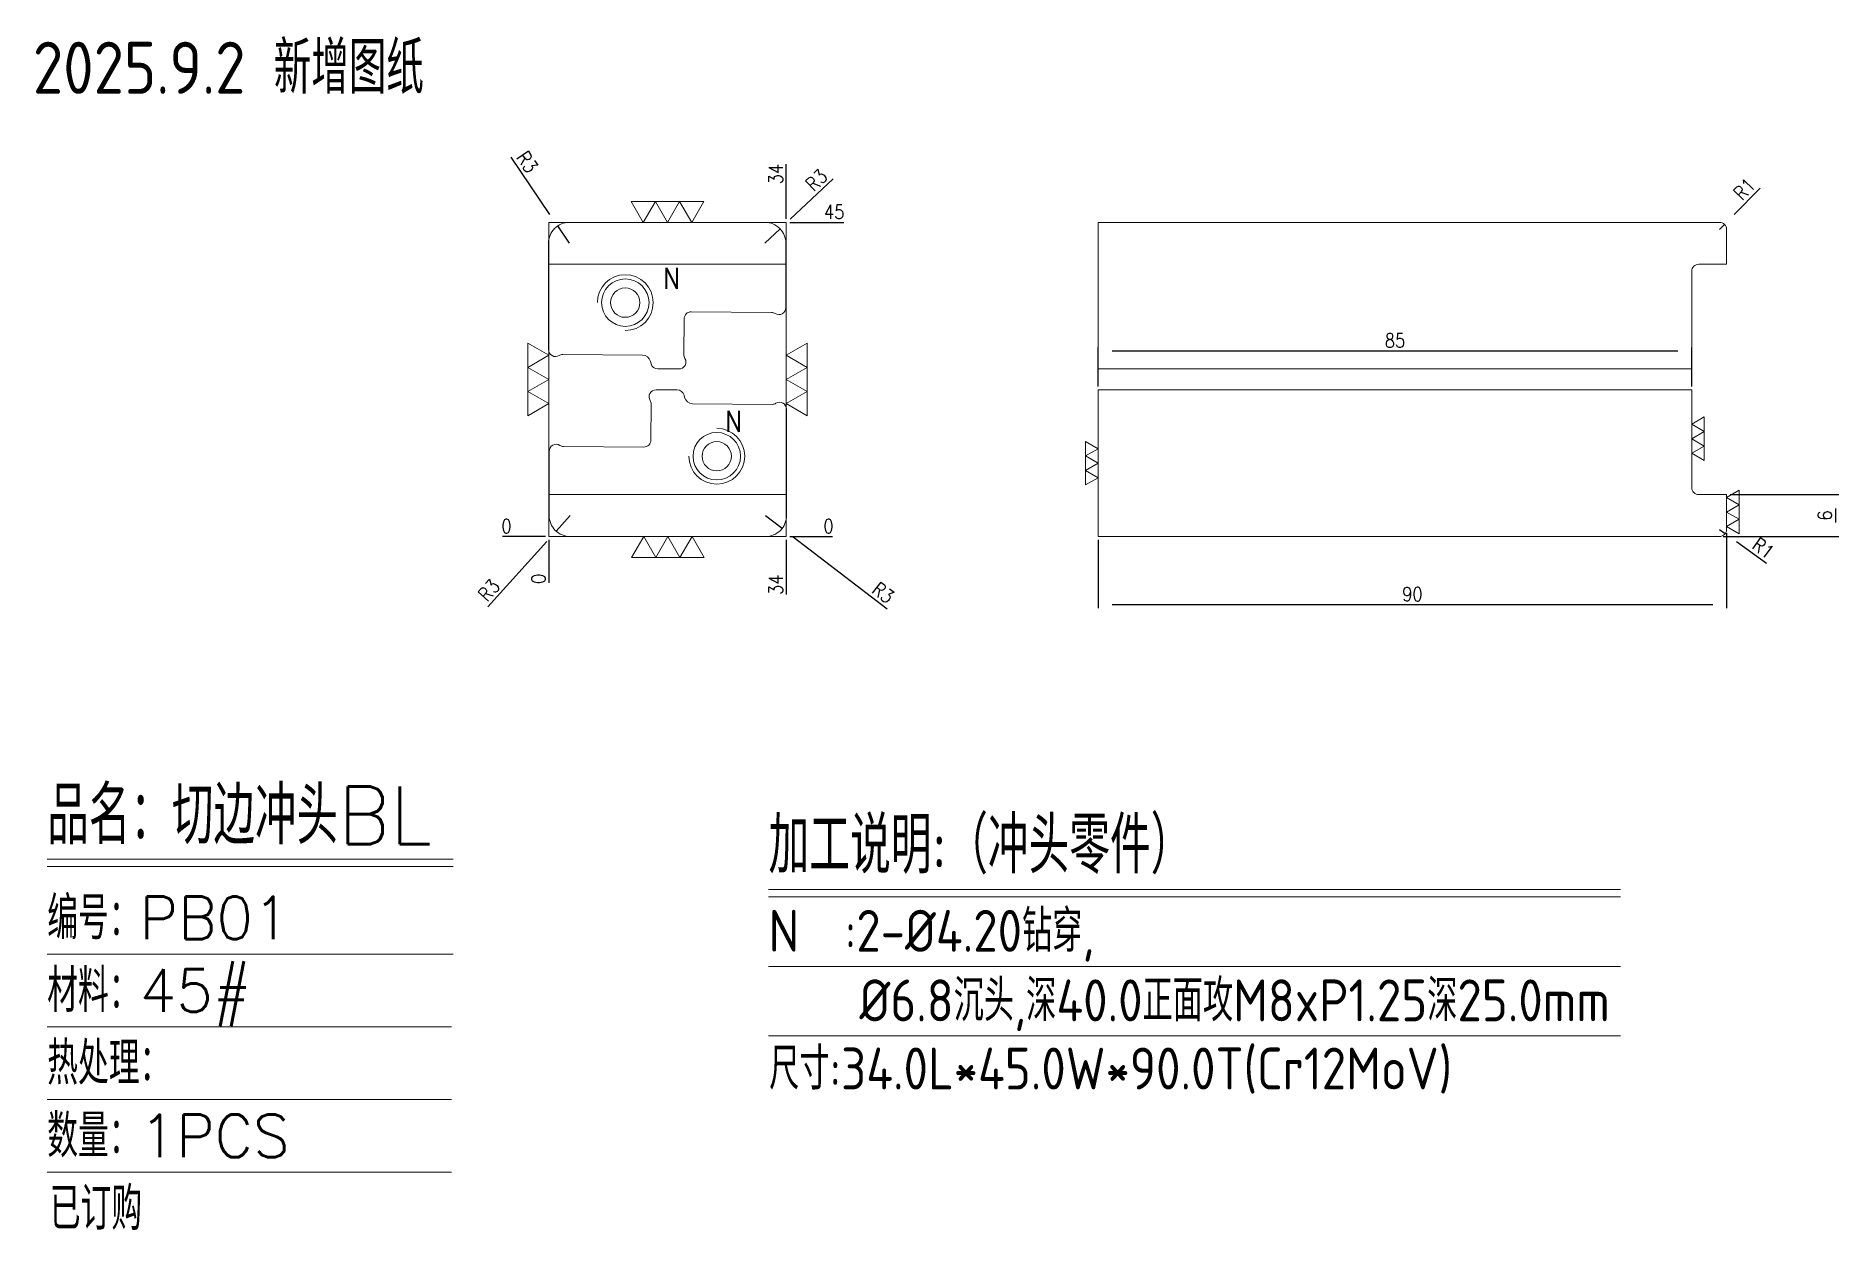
# Model space of a CAD drawing. Header units: millimetres. Extents: x 103860 to 104118, y 12038 to 12209.
import ezdxf
from ezdxf.enums import TextEntityAlignment as Align

# ---------------------------------------------------------------- set-up
doc = ezdxf.new("R2010")
doc.units = ezdxf.units.MM
doc.linetypes.add('HIDDEN', pattern=[0])
for name, color, linetype in [('DIM', 4, 'Continuous'), ('PH', 255, 'Continuous'), ('PRESS', 3, 'Continuous'), ('PUNCH', 2, 'Continuous'), ('TEXT', 4, 'Continuous')]:
    doc.layers.add(name, color=color, linetype=linetype)
doc.styles.add('chinesef_fs', font='simplex.shx', dxfattribs={"bigfont": 'gbcbig.shx'})
doc.styles.add('gbenor', font='gbenor.shx', dxfattribs={"bigfont": 'gbcbig.shx'})
doc.styles.get("Standard").update_dxf_attribs({"font": 'txt.shx', "width": 0.85, "bigfont": 'ctxt.shx'})
doc.dimstyles.new('T-2-WX', dxfattribs={"dimtxt": 2, "dimasz": 2, "dimexe": 0.5, "dimexo": 0.5, "dimgap": 0.5, "dimtad": 1, "dimtxsty": 'Standard', "dimblk": 'OPEN30', "dimcen": 0, "dimazin": 3, "dimtfac": 1, "dimtmove": 0, "dimatfit": 3, "dimldrblk": 'OPEN30', "dimlwd": -1, "dimlwe": -1})

# ---------------------------------------------------------------- blocks, each defined once
blk = doc.blocks.new('*D7579')
at = {"layer": 'Defpoints', "color": 0}
for p in [(103933.19, 12137.52), (103967.19, 12137.52), (103972.19, 12137.52)]:
    blk.add_point(p, dxfattribs=at)
at = {"layer": 'DIM', "color": 0}
blk.add_line((103967.69, 12137.52), (103973.82, 12137.52), dxfattribs=at)
at = {"layer": 'DIM', "color": 0, "lineweight": 5, "insert": (103973.25, 12139.02), "char_height": 2, "attachment_point": 5}
blk.add_mtext('0', dxfattribs=at)
blk = doc.blocks.new('_Open30')
blk = doc.blocks.new('*D7580')
at = {"layer": 'Defpoints', "color": 0}
for p in [(103967.19, 12182.52), (103972.19, 12182.52), (103933.19, 12137.52)]:
    blk.add_point(p, dxfattribs=at)
at = {"layer": 'DIM', "color": 0}
blk.add_line((103967.69, 12182.52), (103975.44, 12182.52), dxfattribs=at)
at = {"layer": 'DIM', "color": 0, "lineweight": 5, "insert": (103974.06, 12184.02), "char_height": 2, "attachment_point": 5}
blk.add_mtext('45', dxfattribs=at)
blk = doc.blocks.new('*D7581')
at = {"layer": 'Defpoints', "color": 0}
for p in [(103928.19, 12137.52), (103933.19, 12137.52), (103933.19, 12137.52)]:
    blk.add_point(p, dxfattribs=at)
at = {"layer": 'DIM', "color": 0}
blk.add_line((103932.69, 12137.52), (103926.55, 12137.52), dxfattribs=at)
at = {"layer": 'DIM', "color": 0, "lineweight": 5, "insert": (103927.12, 12139.02), "char_height": 2, "attachment_point": 5}
blk.add_mtext('0', dxfattribs=at)
blk = doc.blocks.new('*D7582')
at = {"layer": 'Defpoints', "color": 0}
for p in [(103933.19, 12137.52), (103967.19, 12137.52), (103967.19, 12132.52)]:
    blk.add_point(p, dxfattribs=at)
at = {"layer": 'DIM', "color": 0}
blk.add_line((103967.19, 12137.02), (103967.19, 12129.19), dxfattribs=at)
at = {"layer": 'DIM', "color": 0, "lineweight": 5, "insert": (103965.69, 12130.6), "char_height": 2, "attachment_point": 5, "rotation": 90}
blk.add_mtext('34', dxfattribs=at)
blk = doc.blocks.new('*D7583')
at = {"layer": 'Defpoints', "color": 0}
for p in [(103933.19, 12137.52), (103933.19, 12137.52), (103933.19, 12132.52)]:
    blk.add_point(p, dxfattribs=at)
at = {"layer": 'DIM', "color": 0}
blk.add_line((103933.19, 12137.02), (103933.19, 12130.89), dxfattribs=at)
at = {"layer": 'DIM', "color": 0, "lineweight": 5, "insert": (103931.69, 12131.45), "char_height": 2, "attachment_point": 5, "rotation": 90}
blk.add_mtext('0', dxfattribs=at)
blk = doc.blocks.new('*D7584')
at = {"layer": 'Defpoints', "color": 0}
for p in [(103967.19, 12187.52), (103967.19, 12182.52), (103933.19, 12137.52)]:
    blk.add_point(p, dxfattribs=at)
at = {"layer": 'DIM', "color": 0}
blk.add_line((103967.19, 12183.02), (103967.19, 12190.85), dxfattribs=at)
at = {"layer": 'DIM', "color": 0, "lineweight": 5, "insert": (103965.69, 12189.44), "char_height": 2, "attachment_point": 5, "rotation": 90}
blk.add_mtext('34', dxfattribs=at)
blk = doc.blocks.new('*D7585')
at = {"layer": 'Defpoints', "color": 0}
for p in [(104100.88, 12138.52), (104101.68, 12137.93)]:
    blk.add_point(p, dxfattribs=at)
at = {"layer": 'DIM', "color": 0}
for p, q in [((104100.88, 12138.52), (104101.68, 12137.93)), ((104107.57, 12133.66), (104103.3, 12136.76))]:
    blk.add_line(p, q, dxfattribs=at)
at = {"layer": 'DIM', "color": 0, "lineweight": 5, "insert": (104107.12, 12135.84), "char_height": 2, "attachment_point": 5, "rotation": 324.0275}
blk.add_mtext('R1', dxfattribs=at)
blk = doc.blocks.new('*D7586')
at = {"layer": 'Defpoints', "color": 0}
for p in [(104101.88, 12143.52), (104100.88, 12137.52), (104117.46, 12137.52)]:
    blk.add_point(p, dxfattribs=at)
at = {"layer": 'DIM', "color": 0}
for p, q in [((104102.38, 12143.52), (104117.96, 12143.52)), ((104117.46, 12141.52), (104117.46, 12139.52)), ((104101.38, 12137.52), (104117.96, 12137.52))]:
    blk.add_line(p, q, dxfattribs=at)
at = {"layer": 'DIM', "color": 0, "lineweight": 5, "insert": (104115.96, 12140.52), "char_height": 2, "attachment_point": 5, "rotation": 90}
blk.add_mtext('6', dxfattribs=at)
blk = doc.blocks.new('*D7587')
at = {"layer": 'Defpoints', "color": 0}
for p in [(104011.88, 12137.52), (104101.88, 12138.52), (104101.88, 12127.76)]:
    blk.add_point(p, dxfattribs=at)
at = {"layer": 'DIM', "color": 0}
for p, q in [((104011.88, 12137.02), (104011.88, 12127.26)), ((104101.88, 12138.02), (104101.88, 12127.26)), ((104013.88, 12127.76), (104099.88, 12127.76))]:
    blk.add_line(p, q, dxfattribs=at)
at = {"layer": 'DIM', "color": 0, "lineweight": 5, "insert": (104056.88, 12129.26), "char_height": 2, "attachment_point": 5}
blk.add_mtext('90', dxfattribs=at)
blk = doc.blocks.new('*D7588')
at = {"layer": 'Defpoints', "color": 0}
for p in [(104096.88, 12164.11), (104011.88, 12158.52), (104096.88, 12158.52)]:
    blk.add_point(p, dxfattribs=at)
at = {"layer": 'DIM', "color": 0}
for p, q in [((104011.88, 12159.02), (104011.88, 12164.61)), ((104096.88, 12159.02), (104096.88, 12164.61)), ((104013.88, 12164.11), (104094.88, 12164.11))]:
    blk.add_line(p, q, dxfattribs=at)
at = {"layer": 'DIM', "color": 0, "lineweight": 5, "insert": (104054.38, 12165.61), "char_height": 2, "attachment_point": 5}
blk.add_mtext('85', dxfattribs=at)
blk = doc.blocks.new('*D7589')
at = {"layer": 'Defpoints', "color": 0}
for p in [(104100.88, 12181.52), (104101.58, 12182.23)]:
    blk.add_point(p, dxfattribs=at)
at = {"layer": 'DIM', "color": 0}
for p, q in [((104106.66, 12187.43), (104102.97, 12183.66)), ((104100.88, 12181.52), (104101.58, 12182.23))]:
    blk.add_line(p, q, dxfattribs=at)
at = {"layer": 'DIM', "color": 0, "lineweight": 5, "insert": (104104.44, 12187.31), "char_height": 2, "attachment_point": 5, "rotation": 45.6043}
blk.add_mtext('R1', dxfattribs=at)
blk = doc.blocks.new('*D7590')
at = {"layer": 'Defpoints', "color": 0}
for p in [(103964.24, 12140.52), (103966.62, 12138.69)]:
    blk.add_point(p, dxfattribs=at)
at = {"layer": 'DIM', "color": 0}
for p, q in [((103964.24, 12140.52), (103966.62, 12138.69)), ((103968.2, 12137.47), (103981.65, 12127.14))]:
    blk.add_line(p, q, dxfattribs=at)
at = {"layer": 'DIM', "color": 0, "lineweight": 5, "insert": (103981.07, 12129.47), "char_height": 2, "attachment_point": 5, "rotation": 322.459}
blk.add_mtext('R3', dxfattribs=at)
blk = doc.blocks.new('*D7591')
at = {"layer": 'Defpoints', "color": 0}
for p in [(103934.46, 12182.01), (103936.14, 12179.52)]:
    blk.add_point(p, dxfattribs=at)
at = {"layer": 'DIM', "color": 0}
for p, q in [((103933.34, 12183.66), (103927.81, 12191.86)), ((103936.14, 12179.52), (103934.46, 12182.01))]:
    blk.add_line(p, q, dxfattribs=at)
at = {"layer": 'DIM', "color": 0, "lineweight": 5, "insert": (103930.1, 12191.14), "char_height": 2, "attachment_point": 5, "rotation": 304.0262}
blk.add_mtext('R3', dxfattribs=at)
blk = doc.blocks.new('*D7592')
at = {"layer": 'Defpoints', "color": 0}
for p in [(103966.32, 12181.58), (103964.14, 12179.52)]:
    blk.add_point(p, dxfattribs=at)
at = {"layer": 'DIM', "color": 0}
for p, q in [((103967.77, 12182.96), (103973.91, 12188.77)), ((103964.14, 12179.52), (103966.32, 12181.58))]:
    blk.add_line(p, q, dxfattribs=at)
at = {"layer": 'DIM', "color": 0, "lineweight": 5, "insert": (103971.52, 12188.57), "char_height": 2, "attachment_point": 5, "rotation": 43.4362}
blk.add_mtext('R3', dxfattribs=at)
blk = doc.blocks.new('*D7593')
at = {"layer": 'Defpoints', "color": 0}
for p in [(103936.24, 12140.52), (103934.23, 12138.29)]:
    blk.add_point(p, dxfattribs=at)
at = {"layer": 'DIM', "color": 0}
for p, q in [((103936.24, 12140.52), (103934.23, 12138.29)), ((103932.89, 12136.8), (103924.47, 12127.43))]:
    blk.add_line(p, q, dxfattribs=at)
at = {"layer": 'DIM', "color": 0, "lineweight": 5, "insert": (103924.61, 12129.83), "char_height": 2, "attachment_point": 5, "rotation": 48.0429}
blk.add_mtext('R3', dxfattribs=at)

msp = doc.modelspace()

# ---------------------------------------------------------------- linework, layer by layer
at = {"layer": 'DIM', "color": 4, "linetype": 'Continuous', "lineweight": 5}
for p, q in [((103861.35, 12091.293), (103919.477, 12091.293)), ((103861.35, 12090.222), (103919.477, 12090.222)), ((103861.35, 12077.672), (103919.477, 12077.672)), ((103861.35, 12067.266), (103919.225, 12067.266)), ((103861.35, 12056.859), (103919.225, 12056.859)), ((103861.35, 12046.452), (103919.225, 12046.452))]:
    msp.add_line(p, q, dxfattribs=at)
at = {"layer": 'DIM', "color": 8, "lineweight": 5}
for p, q in [((103964.662, 12086.937), (104086.67, 12086.937)), ((103964.662, 12085.887), (104086.67, 12085.887)), ((103964.662, 12075.927), (104086.67, 12075.927)), ((103964.662, 12065.967), (104086.67, 12065.967))]:
    msp.add_line(p, q, dxfattribs=at)
at = {"layer": 'PRESS', "color": 8, "linetype": 'HIDDEN', "lineweight": 5}
msp.add_lwpolyline([(103933.187, 12137.52), (103933.187, 12182.52), (103967.187, 12182.52), (103967.187, 12137.52)], close=True, dxfattribs=at)
at = {"layer": 'PUNCH', "linetype": 'HIDDEN', "lineweight": 5, "ltscale": 0.5}
for p, q in [((103933.137, 12176.52), (103967.137, 12176.52)), ((103933.238, 12143.52), (103967.238, 12143.52))]:
    msp.add_line(p, q, dxfattribs=at)
at = {"layer": 'PUNCH', "color": 8, "lineweight": 5}
for points in [[(103953.577, 12169.701, 0.4143318), (103952.57, 12168.708), (103952.537, 12163.569, 0.1395991), (103952.683, 12163.041, -0.5855949), (103951.83, 12161.52), (103948.791, 12161.52, -0.3417167), (103947.823, 12162.269), (103947.738, 12162.597, 0.3394434), (103946.586, 12163.496), (103935.185, 12163.589, 0.1395991), (103934.657, 12163.443, -0.5850641), (103933.137, 12164.298), (103933.137, 12179.52, -0.4142136), (103936.137, 12182.52), (103964.137, 12182.52, -0.4142136), (103967.137, 12179.52), (103967.137, 12170.314, -0.5901487), (103965.604, 12169.467, 0.1395991), (103965.079, 12169.621)], [(103946.797, 12150.339, 0.4143318), (103947.804, 12151.332), (103947.838, 12156.471, 0.1395991), (103947.691, 12156.999, -0.5855949), (103948.545, 12158.52), (103951.584, 12158.52, -0.3417167), (103952.552, 12157.771), (103952.637, 12157.443, 0.3394434), (103953.789, 12156.544), (103965.19, 12156.451, 0.1395991), (103965.718, 12156.597, -0.5850641), (103967.238, 12155.742), (103967.238, 12140.52, -0.4142136), (103964.238, 12137.52), (103936.238, 12137.52, -0.4142136), (103933.238, 12140.52), (103933.238, 12149.726, -0.5901487), (103934.77, 12150.573, 0.1395991), (103935.296, 12150.419)]]:
    msp.add_lwpolyline(points, format="xyb", close=True, dxfattribs=at)
at = {"layer": 'PUNCH', "lineweight": 5}
for centre, radius in [((103944.137, 12171.02), 3.4), ((103944.137, 12171.02), 2.1), ((103957.238, 12149.02), 3.4), ((103957.238, 12149.02), 2.1)]:
    msp.add_circle(centre, radius, dxfattribs=at)
for centre, start, end in [((103944.137, 12171.02), 270, 180), ((103957.238, 12149.02), 180, 90)]:
    msp.add_arc(centre, 4, start, end, dxfattribs=at)
at = {"layer": 'TEXT', "lineweight": 5}
for points in [[(103955.383, 12185.52), (103953.651, 12182.52), (103951.919, 12185.52), (103950.187, 12182.52), (103948.455, 12185.52), (103946.723, 12182.52), (103944.991, 12185.52), (103955.383, 12185.52)], [(103930.187, 12165.216), (103933.187, 12163.484), (103930.187, 12161.752), (103933.187, 12160.02), (103930.187, 12158.288), (103933.187, 12156.556), (103930.187, 12154.824), (103930.187, 12165.216)], [(103970.187, 12154.824), (103967.187, 12156.556), (103970.187, 12158.288), (103967.187, 12160.02), (103970.187, 12161.752), (103967.187, 12163.484), (103970.187, 12165.216), (103970.187, 12154.824)], [(104098.675, 12154.638), (104096.875, 12153.598), (104098.675, 12152.559), (104096.875, 12151.52), (104098.675, 12150.481), (104096.875, 12149.442), (104098.675, 12148.402), (104098.675, 12154.638)], [(104010.075, 12144.902), (104011.875, 12145.942), (104010.075, 12146.981), (104011.875, 12148.02), (104010.075, 12149.059), (104011.875, 12150.098), (104010.075, 12151.138), (104010.075, 12144.902)], [(104103.675, 12144.138), (104101.875, 12143.098), (104103.675, 12142.059), (104101.875, 12141.02), (104103.675, 12139.981), (104101.875, 12138.942), (104103.675, 12137.902), (104103.675, 12144.138)], [(103945.041, 12134.52), (103946.773, 12137.52), (103948.506, 12134.52), (103950.238, 12137.52), (103951.97, 12134.52), (103953.702, 12137.52), (103955.434, 12134.52), (103945.041, 12134.52)]]:
    msp.add_lwpolyline(points, close=True, dxfattribs=at)
at = {"layer": 'TEXT', "color": 2, "lineweight": 5}
for points in [[(104096.875, 12175.52), (104096.875, 12161.52), (104011.875, 12161.52), (104011.875, 12182.52), (104100.875, 12182.52, -0.4142136), (104101.875, 12181.52), (104101.875, 12176.52), (104097.875, 12176.52, 0.4142136)], [(104096.875, 12144.52), (104096.875, 12158.52), (104011.875, 12158.52), (104011.875, 12137.52), (104100.875, 12137.52, 0.4142136), (104101.875, 12138.52), (104101.875, 12143.52), (104097.875, 12143.52, -0.4142136)]]:
    msp.add_lwpolyline(points, format="xyb", close=True, dxfattribs=at)

# ---------------------------------------------------------------- texts
at = {"layer": 'DIM', "color": 7, "lineweight": 5, "width": 0.85}
for p in [(103950.774, 12174.487), (103959.651, 12154.011)]:
    msp.add_text('N', height=3, dxfattribs=at).set_placement(p, align=Align.MIDDLE_CENTER)
at = {"layer": 'DIM', "color": 3, "linetype": 'Continuous', "lineweight": 5, "style": 'chinesef_fs'}
for s, height, p in [('品名：切边冲头BL', 8.2642, (103861.35, 12093.436)), ('编号：PB01', 6.1216, (103861.35, 12079.815)), ('材料：45#', 6.1216, (103861.35, 12069.408)), ('热处理： ', 6.1216, (103861.35, 12059.001)), ('数量：1PCS', 6.1216, (103861.35, 12048.595)), ('已订购', 6.1216, (103861.722, 12038.188))]:
    msp.add_text(s, height=height, dxfattribs=at).set_placement(p)
at = {"layer": 'DIM', "color": 4, "lineweight": 5, "style": 'gbenor'}
for s, height, p in [('加工说明:（冲头零件）', 8.1, (103964.662, 12089.247)), ('N  :2-%%C4.20钻穿,', 6, (103964.662, 12078.027)), ('    %%C6.8沉头,深40.0正面攻M8xP1.25深25.0mm', 6, (103964.662, 12068.067)), ('尺寸:34.0L*45.0W*90.0T(Cr12MoV)', 6, (103964.748, 12058.307))]:
    msp.add_text(s, height=height, dxfattribs=at).set_placement(p)
at = {"layer": 'PH', "color": 6, "linetype": 'Continuous', "lineweight": 5, "style": 'gbenor'}
msp.add_text('2025.9.2 新增图纸', height=7.46496, dxfattribs=at).set_placement((103887.291, 12205.063), align=Align.MIDDLE)

# ---------------------------------------------------------------- dimensions: what is measured, and where the dimension line sits
at = {"layer": 'DIM', "lineweight": 5}
for center, mpoint, picture, middle in [((103936.137, 12179.52), (103934.458, 12182.006), '*D7591', (103928.858, 12190.301)), ((103964.137, 12179.52), (103966.315, 12181.583), '*D7592', (103972.547, 12187.483)), ((103936.238, 12140.52), (103934.232, 12138.289), '*D7593', (103925.721, 12128.822)), ((103964.238, 12140.52), (103966.616, 12138.692), '*D7590', (103980.159, 12128.285))]:
    dim = msp.add_radius_dim(center=center, mpoint=mpoint, dimstyle='T-2-WX', dxfattribs=at)
    dim.commit()
    dim.dimension.update_dxf_attribs({"geometry": picture, "text_midpoint": middle, "dimtype": 164})
for feature_location, offset, dtype, origin, picture, middle in [((103967.187, 12182.52), (0, 5), 1, (103933.187, 12137.52), '*D7584', (103965.687, 12189.437)), ((103967.187, 12182.52), (5, 0), 0, (103933.187, 12137.52), '*D7580', (103974.063, 12184.02)), ((103933.187278284, 12137.519989449), (-5, 0), 0, (103933.187278284, 12137.519989449), '*D7581', (103927.120611618, 12139.019989449)), ((103967.187278284, 12137.519989449), (5, 0), 0, (103933.187278284, 12137.519989449), '*D7579', (103973.253944951, 12139.019989449)), ((103933.187278284, 12137.519989449), (0, -5), 1, (103933.187278284, 12137.519989449), '*D7583', (103931.687278284, 12131.453322783)), ((103967.187, 12137.52), (0, -5), 1, (103933.187, 12137.52), '*D7582', (103965.687, 12130.603))]:
    dim = msp.add_ordinate_dim(feature_location=feature_location, offset=offset, dtype=dtype, origin=origin, dimstyle='T-2-WX', dxfattribs=at)
    dim.commit()
    dim.dimension.update_dxf_attribs({"geometry": picture, "text_midpoint": middle})
for center, mpoint, picture, middle in [((104100.875, 12181.52), (104101.575, 12182.235), '*D7589', (104104.444, 12187.309)), ((104100.875, 12138.52), (104101.685, 12137.933), '*D7585', (104107.125, 12135.838))]:
    dim = msp.add_radius_dim(center=center, mpoint=mpoint, dimstyle='T-2-WX', dxfattribs=at)
    dim.commit()
    dim.dimension.update_dxf_attribs({"geometry": picture, "text_midpoint": middle})
for base, p1, p2, picture, middle in [((104096.875, 12164.106), (104011.875, 12158.52), (104096.875, 12158.52), '*D7588', (104054.375, 12165.606)), ((104101.875, 12127.757), (104011.875, 12137.52), (104101.875, 12138.52), '*D7587', (104056.875, 12129.257))]:
    dim = msp.add_linear_dim(base=base, p1=p1, p2=p2, dimstyle='T-2-WX', dxfattribs=at)
    dim.commit()
    dim.dimension.update_dxf_attribs({"geometry": picture, "text_midpoint": middle})
dim = msp.add_linear_dim(base=(104117.463, 12137.52), p1=(104101.875, 12143.52), p2=(104100.875, 12137.52), angle=270, dimstyle='T-2-WX', dxfattribs=at)
dim.commit()
dim.dimension.update_dxf_attribs({"geometry": '*D7586', "text_midpoint": (104115.963, 12140.52)})

doc.saveas('drawing.dxf')
